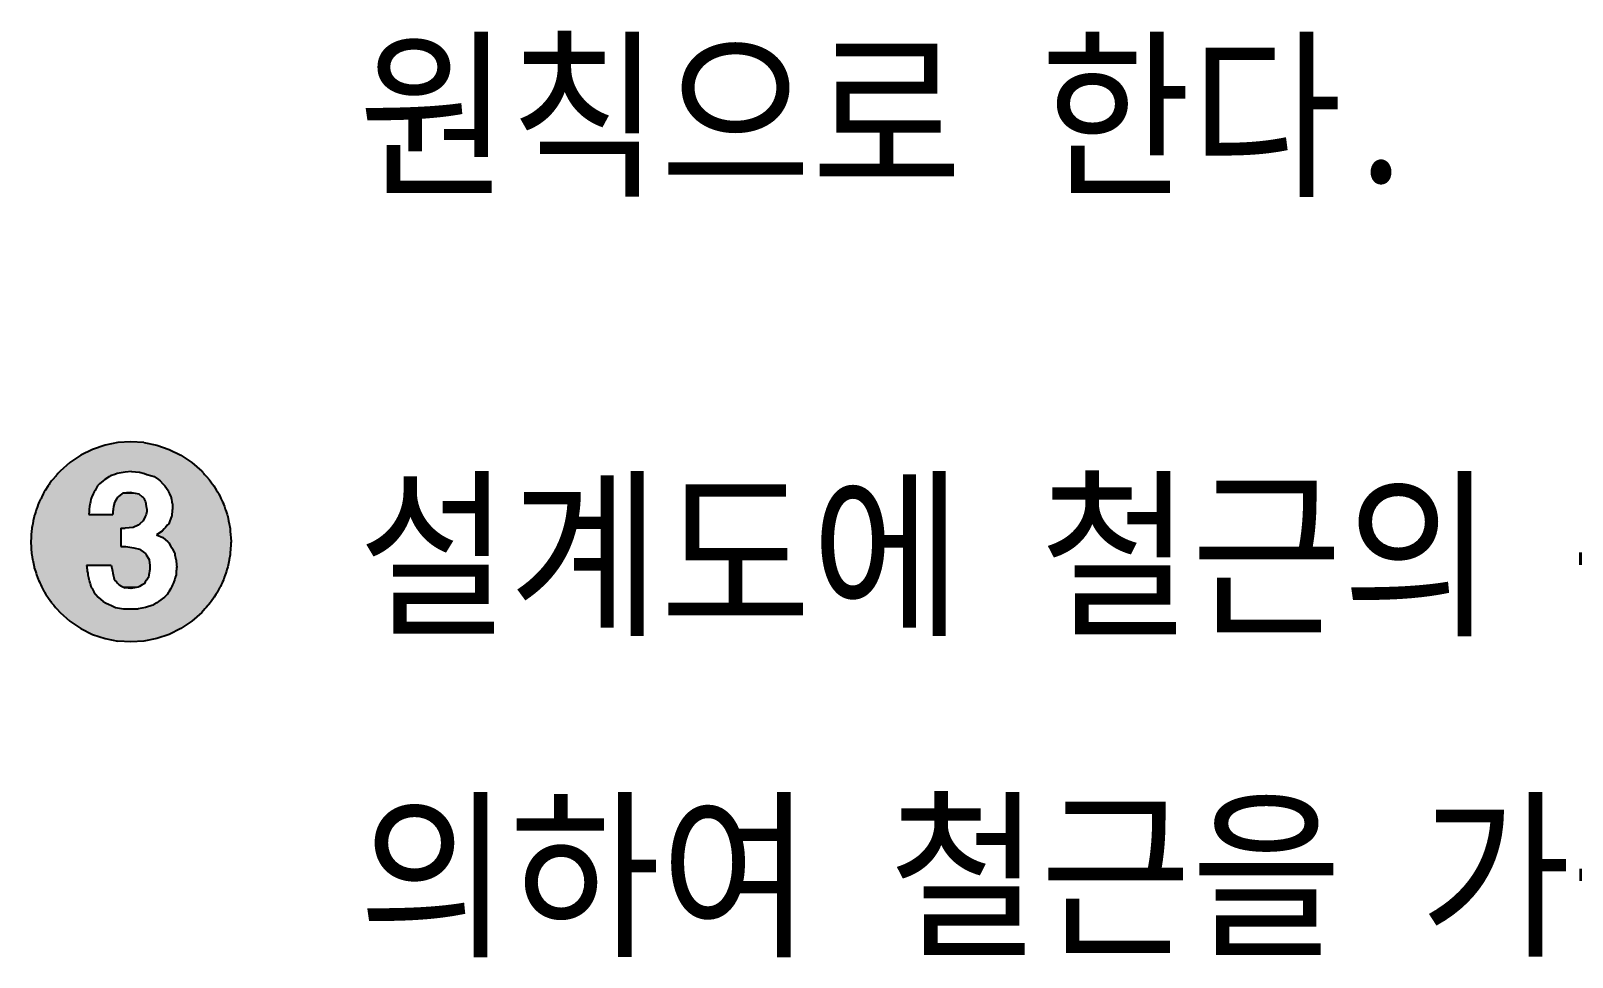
# Model space of a CAD drawing. Extents: x 2558 to 85222, y -662 to 28852.
# Drawn here: x 67520 to 70670, y 22872 to 24765 of the extents above; entities that cross this region are included whole.
import ezdxf

# ---------------------------------------------------------------- set-up
doc = ezdxf.new("R2010")
doc.units = 0
doc.header["$MEASUREMENT"] = 0
doc.layers.get('0').update_dxf_attribs({"linetype": 'CONTINUOUS'})
doc.layers.add('DLINE', color=1, linetype='CONTINUOUS')
doc.layers.add('TEXT', color=7, linetype='CONTINUOUS')
doc.styles.add('TEXT', font='DotumChe.ttf')

# ---------------------------------------------------------------- blocks, each defined once
blk = doc.blocks.new('RCSTD3_DESIGN')
at = {"layer": 'DLINE', "linetype": 'CONTINUOUS'}
for p, q in [((515.268877, 19347.281274), (491.276012, 19335.449303)), ((540.600861, 19355.880325), (515.268877, 19347.281274)), ((566.838529, 19361.099321), (540.600861, 19355.880325)), ((593.532945, 19362.848966), (566.838529, 19361.099321)), ((620.227361, 19361.099321), (593.532945, 19362.848966)), ((620.227361, 19361.099321), (646.465028, 19355.880325)), ((646.465028, 19355.880325), (671.797013, 19347.281274)), ((671.797013, 19347.281274), (695.789877, 19335.449303)), ((469.032792, 19320.586858), (448.919804, 19302.948241)), ((491.276012, 19335.449303), (469.032792, 19320.586858)), ((695.789877, 19335.449303), (718.033098, 19320.586858)), ((718.033098, 19320.586858), (738.146086, 19302.948241)), ((426.330822, 19275.426509), (424.34531, 19272.454981)), ((427.323578, 19276.912273), (426.330822, 19275.426509)), ((431.281187, 19282.835253), (427.323578, 19276.912273)), ((433.904754, 19285.826859), (431.281187, 19282.835253)), ((439.116676, 19291.769916), (433.904754, 19285.826859)), ((440.419656, 19293.25568), (439.116676, 19291.769916)), ((443.025617, 19296.227209), (440.419656, 19293.25568)), ((444.328597, 19297.712973), (443.025617, 19296.227209)), ((446.934557, 19300.684502), (444.328597, 19297.712973)), ((448.237538, 19302.170266), (446.934557, 19300.684502)), ((448.919804, 19302.948241), (448.237538, 19302.170266)), ((528.159317, 19275.426509), (525.187788, 19272.454981)), ((529.645081, 19276.912273), (528.159317, 19275.426509)), ((536.555224, 19282.835253), (529.645081, 19276.912273)), ((540.045431, 19285.826859), (536.555224, 19282.835253)), ((549.554322, 19291.769916), (540.045431, 19285.826859)), ((551.931545, 19293.25568), (549.554322, 19291.769916)), ((560.846131, 19296.227209), (551.931545, 19293.25568)), ((565.303423, 19297.712973), (560.846131, 19296.227209)), ((581.64683, 19300.684502), (565.303423, 19297.712973)), ((595.018709, 19302.170266), (581.64683, 19300.684502)), ((595.018709, 19302.170266), (611.362116, 19300.684502)), ((611.362116, 19300.684502), (621.267211, 19297.712973)), ((621.267211, 19297.712973), (626.219759, 19296.227209)), ((626.219759, 19296.227209), (636.124854, 19293.25568)), ((636.124854, 19293.25568), (641.077401, 19291.769916)), ((641.077401, 19291.769916), (649.991987, 19285.826859)), ((649.991987, 19285.826859), (652.983593, 19282.835253)), ((652.983593, 19282.835253), (658.906573, 19276.912273)), ((658.906573, 19276.912273), (660.392337, 19275.426509)), ((660.392337, 19275.426509), (662.620983, 19272.454981)), ((738.146086, 19302.948241), (738.828352, 19302.170266)), ((738.828352, 19302.170266), (740.131332, 19300.684502)), ((740.131332, 19300.684502), (742.737292, 19297.712973)), ((742.737292, 19297.712973), (744.040273, 19296.227209)), ((744.040273, 19296.227209), (746.646233, 19293.25568)), ((746.646233, 19293.25568), (747.949214, 19291.769916)), ((747.949214, 19291.769916), (753.161135, 19285.826859)), ((753.161135, 19285.826859), (755.784703, 19282.835253)), ((755.784703, 19282.835253), (759.742311, 19276.912273)), ((759.742311, 19276.912273), (760.735067, 19275.426509)), ((760.735067, 19275.426509), (762.720579, 19272.454981)), ((409.080339, 19245.711224), (406.149547, 19239.768167)), ((409.813037, 19247.196988), (409.080339, 19245.711224)), ((410.545735, 19248.682752), (409.813037, 19247.196988)), ((411.278432, 19250.168516), (410.545735, 19248.682752)), ((414.209224, 19256.111574), (411.278432, 19250.168516)), ((414.941922, 19257.597338), (414.209224, 19256.111574)), ((415.67462, 19259.083102), (414.941922, 19257.597338)), ((416.418742, 19260.592033), (415.67462, 19259.083102)), ((418.388774, 19263.540395), (416.418742, 19260.592033)), ((424.34531, 19272.454981), (418.388774, 19263.540395)), ((511.81591, 19245.711224), (510.627298, 19239.768167)), ((512.476249, 19247.196988), (511.81591, 19245.711224)), ((513.136589, 19248.682752), (512.476249, 19247.196988)), ((513.796929, 19250.168516), (513.136589, 19248.682752)), ((516.438287, 19256.111574), (513.796929, 19250.168516)), ((517.098627, 19257.597338), (516.438287, 19256.111574)), ((517.758967, 19259.083102), (517.098627, 19257.597338)), ((518.597262, 19260.592033), (517.758967, 19259.083102)), ((520.23524, 19263.540395), (518.597262, 19260.592033)), ((525.187788, 19272.454981), (520.23524, 19263.540395)), ((563.817659, 19245.711224), (560.846131, 19239.768167)), ((564.560541, 19247.196988), (563.817659, 19245.711224)), ((565.303423, 19248.682752), (564.560541, 19247.196988)), ((567.284442, 19250.168516), (565.303423, 19248.682752)), ((575.208519, 19256.111574), (567.284442, 19250.168516)), ((577.189538, 19257.597338), (575.208519, 19256.111574)), ((592.04718, 19259.083102), (577.189538, 19257.597338)), ((592.04718, 19259.083102), (595.018709, 19259.083102)), ((595.018709, 19259.083102), (602.44753, 19257.597338)), ((602.44753, 19257.597338), (609.876352, 19256.111574)), ((609.876352, 19256.111574), (616.809918, 19250.168516)), ((616.809918, 19250.168516), (618.54331, 19248.682752)), ((618.54331, 19248.682752), (620.276702, 19247.196988)), ((620.276702, 19247.196988), (620.871007, 19245.711224)), ((620.871007, 19245.711224), (623.24823, 19239.768167)), ((662.620983, 19272.454981), (669.306923, 19263.540395)), ((669.306923, 19263.540395), (670.617306, 19260.592033)), ((670.617306, 19260.592033), (671.287942, 19259.083102)), ((671.287942, 19259.083102), (671.948281, 19257.597338)), ((671.948281, 19257.597338), (672.608621, 19256.111574)), ((672.608621, 19256.111574), (675.24998, 19250.168516)), ((675.24998, 19250.168516), (675.547133, 19248.682752)), ((675.547133, 19248.682752), (675.844285, 19247.196988)), ((675.844285, 19247.196988), (676.141438, 19245.711224)), ((676.141438, 19245.711224), (677.33005, 19239.768167)), ((762.720579, 19272.454981), (768.677115, 19263.540395)), ((768.677115, 19263.540395), (770.647147, 19260.592033)), ((770.647147, 19260.592033), (771.39127, 19259.083102)), ((771.39127, 19259.083102), (772.123968, 19257.597338)), ((772.123968, 19257.597338), (772.856665, 19256.111574)), ((772.856665, 19256.111574), (775.787457, 19250.168516)), ((775.787457, 19250.168516), (776.520155, 19248.682752)), ((776.520155, 19248.682752), (777.252853, 19247.196988)), ((777.252853, 19247.196988), (777.98555, 19245.711224)), ((777.98555, 19245.711224), (780.916342, 19239.768167)), ((397.088567, 19214.510174), (395.98772, 19211.267184)), ((399.105963, 19220.453231), (397.088567, 19214.510174)), ((400.114661, 19223.42476), (399.105963, 19220.453231)), ((400.61901, 19224.910524), (400.114661, 19223.42476)), ((402.636406, 19230.853581), (400.61901, 19224.910524)), ((404.149453, 19235.310874), (402.636406, 19230.853581)), ((404.58677, 19236.599168), (404.149453, 19235.310874)), ((404.684152, 19236.796638), (404.58677, 19236.599168)), ((406.149547, 19239.768167), (404.684152, 19236.796638)), ((507.898895, 19220.453231), (507.358617, 19214.510174)), ((507.358617, 19214.510174), (556.388838, 19214.510174)), ((508.169034, 19223.42476), (507.898895, 19220.453231)), ((508.304103, 19224.910524), (508.169034, 19223.42476)), ((508.844381, 19230.853581), (508.304103, 19224.910524)), ((509.73584, 19235.310874), (508.844381, 19230.853581)), ((509.993498, 19236.599168), (509.73584, 19235.310874)), ((510.032992, 19236.796638), (509.993498, 19236.599168)), ((510.627298, 19239.768167), (510.032992, 19236.796638)), ((556.929116, 19223.42476), (556.388838, 19220.453231)), ((556.388838, 19220.453231), (556.388838, 19214.510174)), ((557.199255, 19224.910524), (556.929116, 19223.42476)), ((558.27981, 19230.853581), (557.199255, 19224.910524)), ((559.090227, 19235.310874), (558.27981, 19230.853581)), ((559.324463, 19236.599168), (559.090227, 19235.310874)), ((559.360366, 19236.796638), (559.324463, 19236.599168)), ((560.846131, 19239.768167), (559.360366, 19236.796638)), ((623.24823, 19239.768167), (623.788508, 19236.796638)), ((624.733994, 19214.510174), (623.292665, 19211.267184)), ((623.788508, 19236.796638), (623.824412, 19236.599168)), ((623.824412, 19236.599168), (624.058647, 19235.310874)), ((624.058647, 19235.310874), (624.869064, 19230.853581)), ((625.724504, 19220.453231), (624.733994, 19214.510174)), ((624.869064, 19230.853581), (625.94962, 19224.910524)), ((626.219759, 19223.42476), (625.724504, 19220.453231)), ((625.94962, 19224.910524), (626.219759, 19223.42476)), ((677.181473, 19214.510174), (676.857174, 19211.267184)), ((677.775779, 19220.453231), (677.181473, 19214.510174)), ((677.33005, 19239.768167), (677.924355, 19236.796638)), ((678.072932, 19223.42476), (677.775779, 19220.453231)), ((677.924355, 19236.796638), (677.963849, 19236.599168)), ((677.963849, 19236.599168), (678.221508, 19235.310874)), ((678.221508, 19224.910524), (678.072932, 19223.42476)), ((678.221508, 19235.310874), (678.221508, 19230.853581)), ((678.221508, 19230.853581), (678.221508, 19224.910524)), ((780.916342, 19239.768167), (782.381738, 19236.796638)), ((782.381738, 19236.796638), (782.479119, 19236.599168)), ((782.479119, 19236.599168), (782.916436, 19235.310874)), ((782.916436, 19235.310874), (784.429483, 19230.853581)), ((784.429483, 19230.853581), (786.446879, 19224.910524)), ((786.446879, 19224.910524), (786.951228, 19223.42476)), ((786.951228, 19223.42476), (787.959926, 19220.453231)), ((787.959926, 19220.453231), (789.977322, 19214.510174)), ((789.977322, 19214.510174), (791.078169, 19211.267184)), ((390.461199, 19180.337596), (389.974288, 19172.908774)), ((390.768724, 19185.029516), (390.461199, 19180.337596)), ((391.01759, 19186.280653), (390.768724, 19185.029516)), ((391.313127, 19187.766417), (391.01759, 19186.280653)), ((392.199738, 19192.22371), (391.313127, 19187.766417)), ((392.790812, 19195.195238), (392.199738, 19192.22371)), ((393.972959, 19201.138295), (392.790812, 19195.195238)), ((395.746181, 19210.052881), (393.972959, 19201.138295)), ((395.98772, 19211.267184), (395.746181, 19210.052881)), ((572.732245, 19186.280653), (572.732245, 19185.029516)), ((572.732245, 19186.280653), (581.64683, 19186.280653)), ((572.732245, 19185.029516), (572.732245, 19180.337596)), ((572.732245, 19180.337596), (572.732245, 19172.908774)), ((597.990237, 19187.766417), (581.64683, 19186.280653)), ((608.390587, 19192.22371), (597.990237, 19187.766417)), ((611.857371, 19195.195238), (608.390587, 19192.22371)), ((618.790937, 19201.138295), (611.857371, 19195.195238)), ((622.752975, 19210.052881), (618.790937, 19201.138295)), ((623.292665, 19211.267184), (622.752975, 19210.052881)), ((657.420808, 19180.337596), (645.534694, 19172.908774)), ((661.526239, 19185.029516), (657.420808, 19180.337596)), ((662.620983, 19186.280653), (661.526239, 19185.029516)), ((663.921027, 19187.766417), (662.620983, 19186.280653)), ((667.821158, 19192.22371), (663.921027, 19187.766417)), ((670.792687, 19195.195238), (667.821158, 19192.22371)), ((673.16991, 19201.138295), (670.792687, 19195.195238)), ((676.735744, 19210.052881), (673.16991, 19201.138295)), ((676.857174, 19211.267184), (676.735744, 19210.052881)), ((791.078169, 19211.267184), (791.319709, 19210.052881)), ((791.319709, 19210.052881), (793.09293, 19201.138295)), ((793.09293, 19201.138295), (794.275078, 19195.195238)), ((794.275078, 19195.195238), (794.866151, 19192.22371)), ((794.866151, 19192.22371), (795.752762, 19187.766417)), ((795.752762, 19187.766417), (796.048299, 19186.280653)), ((796.048299, 19186.280653), (796.297165, 19185.029516)), ((796.297165, 19185.029516), (796.60469, 19180.337596)), ((796.60469, 19180.337596), (797.091601, 19172.908774)), ((389.58476, 19166.965717), (389.019079, 19158.3351)), ((389.019079, 19158.3351), (389.135074, 19156.565367)), ((389.135074, 19156.565367), (389.621984, 19149.136546)), ((389.974288, 19172.908774), (389.58476, 19166.965717)), ((389.621984, 19149.136546), (389.816749, 19146.165017)), ((572.732245, 19172.908774), (572.732245, 19166.965717)), ((572.732245, 19166.965717), (572.732245, 19158.3351)), ((572.732245, 19158.3351), (572.732245, 19156.565367)), ((572.732245, 19156.565367), (572.732245, 19149.136546)), ((572.732245, 19149.136546), (583.132595, 19149.136546)), ((583.132595, 19149.136546), (599.476002, 19146.165017)), ((645.534694, 19172.908774), (658.906573, 19166.965717)), ((658.906573, 19166.965717), (668.770135, 19158.3351)), ((668.770135, 19158.3351), (670.792687, 19156.565367)), ((670.792687, 19156.565367), (675.24998, 19149.136546)), ((675.24998, 19149.136546), (676.900829, 19146.165017)), ((797.091601, 19172.908774), (797.481129, 19166.965717)), ((797.443905, 19149.136546), (797.249141, 19146.165017)), ((797.930815, 19156.565367), (797.443905, 19149.136546)), ((797.481129, 19166.965717), (798.04681, 19158.3351)), ((798.04681, 19158.3351), (797.930815, 19156.565367)), ((389.816749, 19146.165017), (390.011513, 19143.193489)), ((390.011513, 19143.193489), (390.498424, 19135.764667)), ((390.498424, 19135.764667), (390.595806, 19134.278903)), ((390.595806, 19134.278903), (390.768724, 19131.640684)), ((390.768724, 19131.640684), (392.608245, 19122.392789)), ((392.608245, 19122.392789), (392.903781, 19120.907025)), ((392.903781, 19120.907025), (394.97254, 19110.506675)), ((599.476002, 19146.165017), (611.362116, 19143.193489)), ((611.362116, 19143.193489), (621.267211, 19135.764667)), ((621.267211, 19135.764667), (623.24823, 19134.278903)), ((623.24823, 19134.278903), (624.897117, 19131.640684)), ((624.897117, 19131.640684), (630.677052, 19122.392789)), ((630.677052, 19122.392789), (630.825628, 19120.907025)), ((630.825628, 19120.907025), (631.865663, 19110.506675)), ((676.900829, 19146.165017), (678.551678, 19143.193489)), ((678.551678, 19143.193489), (682.678801, 19135.764667)), ((682.678801, 19135.764667), (682.975954, 19134.278903)), ((682.975954, 19134.278903), (683.503598, 19131.640684)), ((683.503598, 19131.640684), (685.353177, 19122.392789)), ((685.353177, 19122.392789), (685.65033, 19120.907025)), ((685.65033, 19120.907025), (686.805924, 19110.506675)), ((794.162108, 19120.907025), (792.09335, 19110.506675)), ((794.457645, 19122.392789), (794.162108, 19120.907025)), ((796.297165, 19131.640684), (794.457645, 19122.392789)), ((796.470083, 19134.278903), (796.297165, 19131.640684)), ((796.567466, 19135.764667), (796.470083, 19134.278903)), ((797.054376, 19143.193489), (796.567466, 19135.764667)), ((797.249141, 19146.165017), (797.054376, 19143.193489)), ((394.97254, 19110.506675), (395.563613, 19107.535146)), ((395.563613, 19107.535146), (395.98772, 19105.403017)), ((395.98772, 19105.403017), (397.281356, 19101.592089)), ((397.281356, 19101.592089), (398.290054, 19098.62056)), ((398.290054, 19098.62056), (399.803101, 19094.163268)), ((399.803101, 19094.163268), (400.811799, 19091.191739)), ((400.811799, 19091.191739), (402.829195, 19085.248682)), ((502.901324, 19110.506675), (553.417309, 19110.506675)), ((502.901324, 19110.506675), (503.272765, 19107.535146)), ((503.272765, 19107.535146), (503.539281, 19105.403017)), ((503.539281, 19105.403017), (504.015647, 19101.592089)), ((504.015647, 19101.592089), (504.387088, 19098.62056)), ((504.387088, 19098.62056), (505.197505, 19094.163268)), ((505.197505, 19094.163268), (505.737783, 19091.191739)), ((505.737783, 19091.191739), (506.818339, 19085.248682)), ((553.417309, 19110.506675), (553.957587, 19107.535146)), ((553.957587, 19107.535146), (554.345247, 19105.403017)), ((554.345247, 19105.403017), (555.038143, 19101.592089)), ((555.038143, 19101.592089), (555.578421, 19098.62056)), ((555.578421, 19098.62056), (556.388838, 19094.163268)), ((556.388838, 19094.163268), (557.049177, 19091.191739)), ((557.049177, 19091.191739), (558.369857, 19085.248682)), ((630.271843, 19091.191739), (629.191287, 19085.248682)), ((630.812121, 19094.163268), (630.271843, 19091.191739)), ((631.622538, 19098.62056), (630.812121, 19094.163268)), ((632.162816, 19101.592089), (631.622538, 19098.62056)), ((631.865663, 19110.506675), (632.162816, 19107.535146)), ((632.162816, 19107.535146), (632.162816, 19105.403017)), ((632.162816, 19105.403017), (632.162816, 19101.592089)), ((685.65033, 19091.191739), (683.867413, 19085.248682)), ((685.920469, 19094.163268), (685.65033, 19091.191739)), ((686.325677, 19098.62056), (685.920469, 19094.163268)), ((686.595816, 19101.592089), (686.325677, 19098.62056)), ((686.942264, 19105.403017), (686.595816, 19101.592089)), ((686.805924, 19110.506675), (687.136094, 19107.535146)), ((687.136094, 19107.535146), (686.942264, 19105.403017)), ((786.25409, 19091.191739), (784.236694, 19085.248682)), ((787.262788, 19094.163268), (786.25409, 19091.191739)), ((788.775835, 19098.62056), (787.262788, 19094.163268)), ((789.784533, 19101.592089), (788.775835, 19098.62056)), ((791.078169, 19105.403017), (789.784533, 19101.592089)), ((791.502276, 19107.535146), (791.078169, 19105.403017)), ((792.09335, 19110.506675), (791.502276, 19107.535146)), ((402.829195, 19085.248682), (403.837893, 19082.277153)), ((403.837893, 19082.277153), (404.342242, 19080.791389)), ((404.342242, 19080.791389), (404.58677, 19080.071032)), ((404.58677, 19080.071032), (406.429623, 19076.334096)), ((406.429623, 19076.334096), (407.162321, 19074.848332)), ((407.162321, 19074.848332), (407.895019, 19073.362568)), ((407.895019, 19073.362568), (409.360415, 19070.391039)), ((409.360415, 19070.391039), (410.82581, 19067.419511)), ((410.82581, 19067.419511), (411.558508, 19065.933746)), ((411.558508, 19065.933746), (412.291206, 19064.447982)), ((412.291206, 19064.447982), (413.023904, 19062.962218)), ((413.023904, 19062.962218), (416.418742, 19056.078168)), ((416.418742, 19056.078168), (416.782746, 19055.533396)), ((416.782746, 19055.533396), (419.761014, 19051.076104)), ((506.818339, 19085.248682), (507.358617, 19082.277153)), ((507.358617, 19082.277153), (507.804346, 19080.791389)), ((507.804346, 19080.791389), (508.020453, 19080.071032)), ((508.020453, 19080.071032), (509.141534, 19076.334096)), ((509.141534, 19076.334096), (509.587263, 19074.848332)), ((509.587263, 19074.848332), (510.032992, 19073.362568)), ((510.032992, 19073.362568), (510.924451, 19070.391039)), ((510.924451, 19070.391039), (511.81591, 19067.419511)), ((511.81591, 19067.419511), (512.558792, 19065.933746)), ((512.558792, 19065.933746), (513.301674, 19064.447982)), ((513.301674, 19064.447982), (514.044556, 19062.962218)), ((514.044556, 19062.962218), (517.486581, 19056.078168)), ((517.486581, 19056.078168), (517.758967, 19055.533396)), ((517.758967, 19055.533396), (521.579503, 19051.076104)), ((558.369857, 19085.248682), (559.030196, 19082.277153)), ((559.030196, 19082.277153), (559.360366, 19080.791389)), ((559.360366, 19080.791389), (560.080723, 19080.071032)), ((560.080723, 19080.071032), (563.817659, 19076.334096)), ((563.817659, 19076.334096), (565.303423, 19074.848332)), ((565.303423, 19074.848332), (566.789188, 19073.362568)), ((566.789188, 19073.362568), (569.760716, 19070.391039)), ((569.760716, 19070.391039), (575.703773, 19067.419511)), ((575.703773, 19067.419511), (578.675302, 19065.933746)), ((578.675302, 19065.933746), (581.64683, 19064.447982)), ((593.532945, 19062.962218), (581.64683, 19064.447982)), ((600.961766, 19064.447982), (593.532945, 19062.962218)), ((608.390587, 19065.933746), (600.961766, 19064.447982)), ((611.064963, 19067.419511), (608.390587, 19065.933746)), ((616.413714, 19070.391039), (611.064963, 19067.419511)), ((621.762466, 19073.362568), (616.413714, 19070.391039)), ((622.823726, 19076.334096), (621.762466, 19074.848332)), ((621.762466, 19074.848332), (621.762466, 19073.362568)), ((625.492966, 19080.071032), (622.823726, 19076.334096)), ((626.007507, 19080.791389), (625.492966, 19080.071032)), ((627.068767, 19082.277153), (626.007507, 19080.791389)), ((629.191287, 19085.248682), (627.068767, 19082.277153)), ((670.606966, 19055.533396), (667.821158, 19051.076104)), ((670.947448, 19056.078168), (670.606966, 19055.533396)), ((675.24998, 19062.962218), (670.947448, 19056.078168)), ((675.910319, 19064.447982), (675.24998, 19062.962218)), ((676.570659, 19065.933746), (675.910319, 19064.447982)), ((677.230999, 19067.419511), (676.570659, 19065.933746)), ((678.551678, 19070.391039), (677.230999, 19067.419511)), ((679.872357, 19073.362568), (678.551678, 19070.391039)), ((680.532697, 19074.848332), (679.872357, 19073.362568)), ((681.193037, 19076.334096), (680.532697, 19074.848332)), ((682.314118, 19080.071032), (681.193037, 19076.334096)), ((682.530225, 19080.791389), (682.314118, 19080.071032)), ((682.975954, 19082.277153), (682.530225, 19080.791389)), ((683.867413, 19085.248682), (682.975954, 19082.277153)), ((770.283143, 19055.533396), (767.304875, 19051.076104)), ((770.647147, 19056.078168), (770.283143, 19055.533396)), ((774.041985, 19062.962218), (770.647147, 19056.078168)), ((774.774683, 19064.447982), (774.041985, 19062.962218)), ((775.507381, 19065.933746), (774.774683, 19064.447982)), ((776.240079, 19067.419511), (775.507381, 19065.933746)), ((777.705475, 19070.391039), (776.240079, 19067.419511)), ((779.17087, 19073.362568), (777.705475, 19070.391039)), ((779.903568, 19074.848332), (779.17087, 19073.362568)), ((780.636266, 19076.334096), (779.903568, 19074.848332)), ((782.479119, 19080.071032), (780.636266, 19076.334096)), ((782.723647, 19080.791389), (782.479119, 19080.071032)), ((783.227996, 19082.277153), (782.723647, 19080.791389)), ((784.236694, 19085.248682), (783.227996, 19082.277153)), ((419.761014, 19051.076104), (423.732038, 19045.133047)), ((423.732038, 19045.133047), (429.688574, 19036.218461)), ((423.732038, 19045.133047), (423.732038, 19045.133047)), ((429.688574, 19036.218461), (431.281187, 19033.834947)), ((431.281187, 19033.834947), (434.402822, 19030.275404)), ((434.402822, 19030.275404), (435.705803, 19028.78964)), ((435.705803, 19028.78964), (439.614744, 19024.332347)), ((439.614744, 19024.332347), (442.220704, 19021.360818)), ((521.579503, 19051.076104), (526.673552, 19045.133047)), ((526.673552, 19045.133047), (537.073902, 19036.218461)), ((526.673552, 19045.133047), (526.673552, 19045.133047)), ((537.073902, 19036.218461), (541.840929, 19033.834947)), ((541.840929, 19033.834947), (548.960016, 19030.275404)), ((548.960016, 19030.275404), (552.302986, 19028.78964)), ((552.302986, 19028.78964), (562.331895, 19024.332347)), ((562.331895, 19024.332347), (578.675302, 19021.360818)), ((623.24823, 19024.332347), (608.390587, 19021.360818)), ((638.105873, 19028.78964), (623.24823, 19024.332347)), ((640.483096, 19030.275404), (638.105873, 19028.78964)), ((646.178365, 19033.834947), (640.483096, 19030.275404)), ((649.991987, 19036.218461), (646.178365, 19033.834947)), ((661.878101, 19045.133047), (649.991987, 19036.218461)), ((667.821158, 19051.076104), (661.878101, 19045.133047)), ((661.878101, 19045.133047), (661.878101, 19045.133047)), ((747.451146, 19024.332347), (744.845185, 19021.360818)), ((751.360087, 19028.78964), (747.451146, 19024.332347)), ((752.663067, 19030.275404), (751.360087, 19028.78964)), ((755.784703, 19033.834947), (752.663067, 19030.275404)), ((757.377316, 19036.218461), (755.784703, 19033.834947)), ((763.333851, 19045.133047), (757.377316, 19036.218461)), ((767.304875, 19051.076104), (763.333851, 19045.133047)), ((763.333851, 19045.133047), (763.333851, 19045.133047)), ((442.220704, 19021.360818), (448.919804, 19013.721959)), ((448.919804, 19013.721959), (469.032792, 18996.083342)), ((469.032792, 18996.083342), (491.276012, 18981.220898)), ((578.675302, 19021.360818), (608.390587, 19021.360818)), ((718.033098, 18996.083342), (695.789877, 18981.220898)), ((738.146086, 19013.721959), (718.033098, 18996.083342)), ((744.845185, 19021.360818), (738.146086, 19013.721959)), ((491.276012, 18981.220898), (515.268877, 18969.388926)), ((515.268877, 18969.388926), (540.600861, 18960.789876)), ((540.600861, 18960.789876), (566.838529, 18955.570879)), ((646.465028, 18960.789876), (620.227361, 18955.570879)), ((671.797013, 18969.388926), (646.465028, 18960.789876)), ((695.789877, 18981.220898), (671.797013, 18969.388926)), ((593.532945, 18953.821235), (566.838529, 18955.570879)), ((620.227361, 18955.570879), (593.532945, 18953.821235))]:
    blk.add_line(p, q, dxfattribs=at)
for points in [[(515.268877, 19347.281274), (491.276012, 19335.449303), (695.789877, 19335.449303)], [(540.600861, 19355.880325), (515.268877, 19347.281274), (671.797013, 19347.281274)], [(566.838529, 19361.099321), (540.600861, 19355.880325), (646.465028, 19355.880325)], [(593.532945, 19362.848966), (566.838529, 19361.099321), (620.227361, 19361.099321)], [(469.032792, 19320.586858), (448.919804, 19302.948241), (738.146086, 19302.948241)], [(491.276012, 19335.449303), (469.032792, 19320.586858), (718.033098, 19320.586858)], [(426.330822, 19275.426509), (424.34531, 19272.454981), (525.187788, 19272.454981)], [(427.323578, 19276.912273), (426.330822, 19275.426509), (528.159317, 19275.426509)], [(431.281187, 19282.835253), (427.323578, 19276.912273), (529.645081, 19276.912273)], [(433.904754, 19285.826859), (431.281187, 19282.835253), (536.555224, 19282.835253)], [(439.116676, 19291.769916), (433.904754, 19285.826859), (540.045431, 19285.826859)], [(440.419656, 19293.25568), (439.116676, 19291.769916), (549.554322, 19291.769916)], [(443.025617, 19296.227209), (440.419656, 19293.25568), (551.931545, 19293.25568)], [(444.328597, 19297.712973), (443.025617, 19296.227209), (560.846131, 19296.227209)], [(446.934557, 19300.684502), (444.328597, 19297.712973), (565.303423, 19297.712973)], [(448.237538, 19302.170266), (446.934557, 19300.684502), (581.64683, 19300.684502)], [(448.919804, 19302.948241), (448.237538, 19302.170266), (738.828352, 19302.170266)], [(595.018709, 19302.170266), (611.362116, 19300.684502), (740.131332, 19300.684502)], [(611.362116, 19300.684502), (621.267211, 19297.712973), (742.737292, 19297.712973)], [(621.267211, 19297.712973), (626.219759, 19296.227209), (744.040273, 19296.227209)], [(626.219759, 19296.227209), (636.124854, 19293.25568), (746.646233, 19293.25568)], [(636.124854, 19293.25568), (641.077401, 19291.769916), (747.949214, 19291.769916)], [(641.077401, 19291.769916), (649.991987, 19285.826859), (753.161135, 19285.826859)], [(649.991987, 19285.826859), (652.983593, 19282.835253), (755.784703, 19282.835253)], [(652.983593, 19282.835253), (658.906573, 19276.912273), (759.742311, 19276.912273)], [(658.906573, 19276.912273), (660.392337, 19275.426509), (760.735067, 19275.426509)], [(660.392337, 19275.426509), (662.620983, 19272.454981), (762.720579, 19272.454981)], [(409.080339, 19245.711224), (406.149547, 19239.768167), (510.627298, 19239.768167)], [(409.813037, 19247.196988), (409.080339, 19245.711224), (511.81591, 19245.711224)], [(410.545735, 19248.682752), (409.813037, 19247.196988), (512.476249, 19247.196988)], [(411.278432, 19250.168516), (410.545735, 19248.682752), (513.136589, 19248.682752)], [(414.209224, 19256.111574), (411.278432, 19250.168516), (513.796929, 19250.168516)], [(414.941922, 19257.597338), (414.209224, 19256.111574), (516.438287, 19256.111574)], [(415.67462, 19259.083102), (414.941922, 19257.597338), (517.098627, 19257.597338)], [(416.418742, 19260.592033), (415.67462, 19259.083102), (517.758967, 19259.083102)], [(418.388774, 19263.540395), (416.418742, 19260.592033), (518.597262, 19260.592033)], [(424.34531, 19272.454981), (418.388774, 19263.540395), (520.23524, 19263.540395)], [(563.817659, 19245.711224), (560.846131, 19239.768167), (623.24823, 19239.768167)], [(564.560541, 19247.196988), (563.817659, 19245.711224), (620.871007, 19245.711224)], [(565.303423, 19248.682752), (564.560541, 19247.196988), (620.276702, 19247.196988)], [(567.284442, 19250.168516), (565.303423, 19248.682752), (618.54331, 19248.682752)], [(575.208519, 19256.111574), (567.284442, 19250.168516), (616.809918, 19250.168516)], [(577.189538, 19257.597338), (575.208519, 19256.111574), (609.876352, 19256.111574)], [(592.04718, 19259.083102), (577.189538, 19257.597338), (602.44753, 19257.597338)], [(592.04718, 19259.083102), (592.04718, 19259.083102), (595.018709, 19259.083102)], [(662.620983, 19272.454981), (669.306923, 19263.540395), (768.677115, 19263.540395)], [(669.306923, 19263.540395), (670.617306, 19260.592033), (770.647147, 19260.592033)], [(670.617306, 19260.592033), (671.287942, 19259.083102), (771.39127, 19259.083102)], [(671.287942, 19259.083102), (671.948281, 19257.597338), (772.123968, 19257.597338)], [(671.948281, 19257.597338), (672.608621, 19256.111574), (772.856665, 19256.111574)], [(672.608621, 19256.111574), (675.24998, 19250.168516), (775.787457, 19250.168516)], [(675.24998, 19250.168516), (675.547133, 19248.682752), (776.520155, 19248.682752)], [(675.547133, 19248.682752), (675.844285, 19247.196988), (777.252853, 19247.196988)], [(675.844285, 19247.196988), (676.141438, 19245.711224), (777.98555, 19245.711224)], [(676.141438, 19245.711224), (677.33005, 19239.768167), (780.916342, 19239.768167)], [(397.088567, 19214.510174), (395.98772, 19211.267184), (623.292665, 19211.267184)], [(399.105963, 19220.453231), (397.088567, 19214.510174), (507.358617, 19214.510174)], [(400.114661, 19223.42476), (399.105963, 19220.453231), (507.898895, 19220.453231)], [(400.61901, 19224.910524), (400.114661, 19223.42476), (508.169034, 19223.42476)], [(402.636406, 19230.853581), (400.61901, 19224.910524), (508.304103, 19224.910524)], [(404.149453, 19235.310874), (402.636406, 19230.853581), (508.844381, 19230.853581)], [(404.58677, 19236.599168), (404.149453, 19235.310874), (509.73584, 19235.310874)], [(404.684152, 19236.796638), (404.58677, 19236.599168), (509.993498, 19236.599168)], [(406.149547, 19239.768167), (404.684152, 19236.796638), (510.032992, 19236.796638)], [(507.358617, 19214.510174), (507.358617, 19214.510174), (556.388838, 19214.510174)], [(556.929116, 19223.42476), (556.388838, 19220.453231), (625.724504, 19220.453231)], [(556.388838, 19220.453231), (556.388838, 19214.510174), (624.733994, 19214.510174)], [(557.199255, 19224.910524), (556.929116, 19223.42476), (626.219759, 19223.42476)], [(558.27981, 19230.853581), (557.199255, 19224.910524), (625.94962, 19224.910524)], [(559.090227, 19235.310874), (558.27981, 19230.853581), (624.869064, 19230.853581)], [(559.324463, 19236.599168), (559.090227, 19235.310874), (624.058647, 19235.310874)], [(559.360366, 19236.796638), (559.324463, 19236.599168), (623.824412, 19236.599168)], [(560.846131, 19239.768167), (559.360366, 19236.796638), (623.788508, 19236.796638)], [(677.181473, 19214.510174), (676.857174, 19211.267184), (791.078169, 19211.267184)], [(677.775779, 19220.453231), (677.181473, 19214.510174), (789.977322, 19214.510174)], [(677.33005, 19239.768167), (677.924355, 19236.796638), (782.381738, 19236.796638)], [(678.072932, 19223.42476), (677.775779, 19220.453231), (787.959926, 19220.453231)], [(677.924355, 19236.796638), (677.963849, 19236.599168), (782.479119, 19236.599168)], [(677.963849, 19236.599168), (678.221508, 19235.310874), (782.916436, 19235.310874)], [(678.221508, 19224.910524), (678.072932, 19223.42476), (786.951228, 19223.42476)], [(678.221508, 19235.310874), (678.221508, 19230.853581), (784.429483, 19230.853581)], [(678.221508, 19230.853581), (678.221508, 19224.910524), (786.446879, 19224.910524)], [(390.461199, 19180.337596), (389.974288, 19172.908774), (572.732245, 19172.908774)], [(390.768724, 19185.029516), (390.461199, 19180.337596), (572.732245, 19180.337596)], [(391.01759, 19186.280653), (390.768724, 19185.029516), (572.732245, 19185.029516)], [(391.313127, 19187.766417), (391.01759, 19186.280653), (581.64683, 19186.280653)], [(392.199738, 19192.22371), (391.313127, 19187.766417), (597.990237, 19187.766417)], [(392.790812, 19195.195238), (392.199738, 19192.22371), (608.390587, 19192.22371)], [(393.972959, 19201.138295), (392.790812, 19195.195238), (611.857371, 19195.195238)], [(395.746181, 19210.052881), (393.972959, 19201.138295), (618.790937, 19201.138295)], [(395.98772, 19211.267184), (395.746181, 19210.052881), (622.752975, 19210.052881)], [(572.732245, 19186.280653), (572.732245, 19186.280653), (581.64683, 19186.280653)], [(657.420808, 19180.337596), (645.534694, 19172.908774), (797.091601, 19172.908774)], [(661.526239, 19185.029516), (657.420808, 19180.337596), (796.60469, 19180.337596)], [(662.620983, 19186.280653), (661.526239, 19185.029516), (796.297165, 19185.029516)], [(663.921027, 19187.766417), (662.620983, 19186.280653), (796.048299, 19186.280653)], [(667.821158, 19192.22371), (663.921027, 19187.766417), (795.752762, 19187.766417)], [(670.792687, 19195.195238), (667.821158, 19192.22371), (794.866151, 19192.22371)], [(673.16991, 19201.138295), (670.792687, 19195.195238), (794.275078, 19195.195238)], [(676.735744, 19210.052881), (673.16991, 19201.138295), (793.09293, 19201.138295)], [(676.857174, 19211.267184), (676.735744, 19210.052881), (791.319709, 19210.052881)], [(389.58476, 19166.965717), (389.019079, 19158.3351), (572.732245, 19158.3351)], [(389.019079, 19158.3351), (389.135074, 19156.565367), (572.732245, 19156.565367)], [(389.135074, 19156.565367), (389.621984, 19149.136546), (572.732245, 19149.136546)], [(389.974288, 19172.908774), (389.58476, 19166.965717), (572.732245, 19166.965717)], [(389.621984, 19149.136546), (389.816749, 19146.165017), (599.476002, 19146.165017)], [(572.732245, 19149.136546), (572.732245, 19149.136546), (583.132595, 19149.136546)], [(645.534694, 19172.908774), (658.906573, 19166.965717), (797.481129, 19166.965717)], [(658.906573, 19166.965717), (668.770135, 19158.3351), (798.04681, 19158.3351)], [(668.770135, 19158.3351), (670.792687, 19156.565367), (797.930815, 19156.565367)], [(670.792687, 19156.565367), (675.24998, 19149.136546), (797.443905, 19149.136546)], [(675.24998, 19149.136546), (676.900829, 19146.165017), (797.249141, 19146.165017)], [(389.816749, 19146.165017), (390.011513, 19143.193489), (611.362116, 19143.193489)], [(390.011513, 19143.193489), (390.498424, 19135.764667), (621.267211, 19135.764667)], [(390.498424, 19135.764667), (390.595806, 19134.278903), (623.24823, 19134.278903)], [(390.595806, 19134.278903), (390.768724, 19131.640684), (624.897117, 19131.640684)], [(390.768724, 19131.640684), (392.608245, 19122.392789), (630.677052, 19122.392789)], [(392.608245, 19122.392789), (392.903781, 19120.907025), (630.825628, 19120.907025)], [(392.903781, 19120.907025), (394.97254, 19110.506675), (631.865663, 19110.506675)], [(676.900829, 19146.165017), (678.551678, 19143.193489), (797.054376, 19143.193489)], [(678.551678, 19143.193489), (682.678801, 19135.764667), (796.567466, 19135.764667)], [(682.678801, 19135.764667), (682.975954, 19134.278903), (796.470083, 19134.278903)], [(682.975954, 19134.278903), (683.503598, 19131.640684), (796.297165, 19131.640684)], [(683.503598, 19131.640684), (685.353177, 19122.392789), (794.457645, 19122.392789)], [(685.353177, 19122.392789), (685.65033, 19120.907025), (794.162108, 19120.907025)], [(685.65033, 19120.907025), (686.805924, 19110.506675), (792.09335, 19110.506675)], [(394.97254, 19110.506675), (395.563613, 19107.535146), (503.272765, 19107.535146)], [(395.563613, 19107.535146), (395.98772, 19105.403017), (503.539281, 19105.403017)], [(395.98772, 19105.403017), (397.281356, 19101.592089), (504.015647, 19101.592089)], [(397.281356, 19101.592089), (398.290054, 19098.62056), (504.387088, 19098.62056)], [(398.290054, 19098.62056), (399.803101, 19094.163268), (505.197505, 19094.163268)], [(399.803101, 19094.163268), (400.811799, 19091.191739), (505.737783, 19091.191739)], [(400.811799, 19091.191739), (402.829195, 19085.248682), (506.818339, 19085.248682)], [(502.901324, 19110.506675), (502.901324, 19110.506675), (553.417309, 19110.506675)], [(553.417309, 19110.506675), (553.957587, 19107.535146), (632.162816, 19107.535146)], [(553.957587, 19107.535146), (554.345247, 19105.403017), (632.162816, 19105.403017)], [(554.345247, 19105.403017), (555.038143, 19101.592089), (632.162816, 19101.592089)], [(555.038143, 19101.592089), (555.578421, 19098.62056), (631.622538, 19098.62056)], [(555.578421, 19098.62056), (556.388838, 19094.163268), (630.812121, 19094.163268)], [(556.388838, 19094.163268), (557.049177, 19091.191739), (630.271843, 19091.191739)], [(557.049177, 19091.191739), (558.369857, 19085.248682), (629.191287, 19085.248682)], [(685.65033, 19091.191739), (683.867413, 19085.248682), (784.236694, 19085.248682)], [(685.920469, 19094.163268), (685.65033, 19091.191739), (786.25409, 19091.191739)], [(686.325677, 19098.62056), (685.920469, 19094.163268), (787.262788, 19094.163268)], [(686.595816, 19101.592089), (686.325677, 19098.62056), (788.775835, 19098.62056)], [(686.942264, 19105.403017), (686.595816, 19101.592089), (789.784533, 19101.592089)], [(686.805924, 19110.506675), (687.136094, 19107.535146), (791.502276, 19107.535146)], [(687.136094, 19107.535146), (686.942264, 19105.403017), (791.078169, 19105.403017)], [(402.829195, 19085.248682), (403.837893, 19082.277153), (507.358617, 19082.277153)], [(403.837893, 19082.277153), (404.342242, 19080.791389), (507.804346, 19080.791389)], [(404.342242, 19080.791389), (404.58677, 19080.071032), (508.020453, 19080.071032)], [(404.58677, 19080.071032), (406.429623, 19076.334096), (509.141534, 19076.334096)], [(406.429623, 19076.334096), (407.162321, 19074.848332), (509.587263, 19074.848332)], [(407.162321, 19074.848332), (407.895019, 19073.362568), (510.032992, 19073.362568)], [(407.895019, 19073.362568), (409.360415, 19070.391039), (510.924451, 19070.391039)], [(409.360415, 19070.391039), (410.82581, 19067.419511), (511.81591, 19067.419511)], [(410.82581, 19067.419511), (411.558508, 19065.933746), (512.558792, 19065.933746)], [(411.558508, 19065.933746), (412.291206, 19064.447982), (513.301674, 19064.447982)], [(412.291206, 19064.447982), (413.023904, 19062.962218), (514.044556, 19062.962218)], [(413.023904, 19062.962218), (416.418742, 19056.078168), (517.486581, 19056.078168)], [(416.418742, 19056.078168), (416.782746, 19055.533396), (517.758967, 19055.533396)], [(416.782746, 19055.533396), (419.761014, 19051.076104), (521.579503, 19051.076104)], [(558.369857, 19085.248682), (559.030196, 19082.277153), (627.068767, 19082.277153)], [(559.030196, 19082.277153), (559.360366, 19080.791389), (626.007507, 19080.791389)], [(559.360366, 19080.791389), (560.080723, 19080.071032), (625.492966, 19080.071032)], [(560.080723, 19080.071032), (563.817659, 19076.334096), (622.823726, 19076.334096)], [(563.817659, 19076.334096), (565.303423, 19074.848332), (621.762466, 19074.848332)], [(565.303423, 19074.848332), (566.789188, 19073.362568), (621.762466, 19073.362568)], [(566.789188, 19073.362568), (569.760716, 19070.391039), (616.413714, 19070.391039)], [(569.760716, 19070.391039), (575.703773, 19067.419511), (611.064963, 19067.419511)], [(575.703773, 19067.419511), (578.675302, 19065.933746), (608.390587, 19065.933746)], [(578.675302, 19065.933746), (581.64683, 19064.447982), (600.961766, 19064.447982)], [(670.606966, 19055.533396), (667.821158, 19051.076104), (767.304875, 19051.076104)], [(670.947448, 19056.078168), (670.606966, 19055.533396), (770.283143, 19055.533396)], [(675.24998, 19062.962218), (670.947448, 19056.078168), (770.647147, 19056.078168)], [(675.910319, 19064.447982), (675.24998, 19062.962218), (774.041985, 19062.962218)], [(676.570659, 19065.933746), (675.910319, 19064.447982), (774.774683, 19064.447982)], [(677.230999, 19067.419511), (676.570659, 19065.933746), (775.507381, 19065.933746)], [(678.551678, 19070.391039), (677.230999, 19067.419511), (776.240079, 19067.419511)], [(679.872357, 19073.362568), (678.551678, 19070.391039), (777.705475, 19070.391039)], [(680.532697, 19074.848332), (679.872357, 19073.362568), (779.17087, 19073.362568)], [(681.193037, 19076.334096), (680.532697, 19074.848332), (779.903568, 19074.848332)], [(682.314118, 19080.071032), (681.193037, 19076.334096), (780.636266, 19076.334096)], [(682.530225, 19080.791389), (682.314118, 19080.071032), (782.479119, 19080.071032)], [(682.975954, 19082.277153), (682.530225, 19080.791389), (782.723647, 19080.791389)], [(683.867413, 19085.248682), (682.975954, 19082.277153), (783.227996, 19082.277153)], [(419.761014, 19051.076104), (423.732038, 19045.133047), (526.673552, 19045.133047)], [(423.732038, 19045.133047), (429.688574, 19036.218461), (537.073902, 19036.218461)], [(423.732038, 19045.133047), (526.673552, 19045.133047), (526.673552, 19045.133047)], [(423.732038, 19045.133047), (423.732038, 19045.133047), (526.673552, 19045.133047)], [(429.688574, 19036.218461), (431.281187, 19033.834947), (541.840929, 19033.834947)], [(431.281187, 19033.834947), (434.402822, 19030.275404), (548.960016, 19030.275404)], [(434.402822, 19030.275404), (435.705803, 19028.78964), (552.302986, 19028.78964)], [(435.705803, 19028.78964), (439.614744, 19024.332347), (562.331895, 19024.332347)], [(439.614744, 19024.332347), (442.220704, 19021.360818), (578.675302, 19021.360818)], [(623.24823, 19024.332347), (608.390587, 19021.360818), (744.845185, 19021.360818)], [(638.105873, 19028.78964), (623.24823, 19024.332347), (747.451146, 19024.332347)], [(640.483096, 19030.275404), (638.105873, 19028.78964), (751.360087, 19028.78964)], [(646.178365, 19033.834947), (640.483096, 19030.275404), (752.663067, 19030.275404)], [(649.991987, 19036.218461), (646.178365, 19033.834947), (755.784703, 19033.834947)], [(661.878101, 19045.133047), (649.991987, 19036.218461), (757.377316, 19036.218461)], [(667.821158, 19051.076104), (661.878101, 19045.133047), (763.333851, 19045.133047)], [(661.878101, 19045.133047), (763.333851, 19045.133047), (763.333851, 19045.133047)], [(661.878101, 19045.133047), (661.878101, 19045.133047), (763.333851, 19045.133047)], [(442.220704, 19021.360818), (448.919804, 19013.721959), (738.146086, 19013.721959)], [(448.919804, 19013.721959), (469.032792, 18996.083342), (718.033098, 18996.083342)], [(469.032792, 18996.083342), (491.276012, 18981.220898), (695.789877, 18981.220898)], [(578.675302, 19021.360818), (578.675302, 19021.360818), (608.390587, 19021.360818)], [(491.276012, 18981.220898), (515.268877, 18969.388926), (671.797013, 18969.388926)], [(515.268877, 18969.388926), (540.600861, 18960.789876), (646.465028, 18960.789876)], [(540.600861, 18960.789876), (566.838529, 18955.570879), (620.227361, 18955.570879)]]:
    blk.add_solid(points, dxfattribs=at)
at = {"layer": 'DLINE', "linetype": 'CONTINUOUS', "extrusion": (0, 0, -1)}
for points in [[(-515.268877, 19347.281274), (-671.797013, 19347.281274), (-695.789877, 19335.449303)], [(-540.600861, 19355.880325), (-646.465028, 19355.880325), (-671.797013, 19347.281274)], [(-566.838529, 19361.099321), (-620.227361, 19361.099321), (-646.465028, 19355.880325)], [(-469.032792, 19320.586858), (-718.033098, 19320.586858), (-738.146086, 19302.948241)], [(-491.276012, 19335.449303), (-695.789877, 19335.449303), (-718.033098, 19320.586858)], [(-426.330822, 19275.426509), (-528.159317, 19275.426509), (-525.187788, 19272.454981)], [(-427.323578, 19276.912273), (-529.645081, 19276.912273), (-528.159317, 19275.426509)], [(-431.281187, 19282.835253), (-536.555224, 19282.835253), (-529.645081, 19276.912273)], [(-433.904754, 19285.826859), (-540.045431, 19285.826859), (-536.555224, 19282.835253)], [(-439.116676, 19291.769916), (-549.554322, 19291.769916), (-540.045431, 19285.826859)], [(-440.419656, 19293.25568), (-551.931545, 19293.25568), (-549.554322, 19291.769916)], [(-443.025617, 19296.227209), (-560.846131, 19296.227209), (-551.931545, 19293.25568)], [(-444.328597, 19297.712973), (-565.303423, 19297.712973), (-560.846131, 19296.227209)], [(-446.934557, 19300.684502), (-581.64683, 19300.684502), (-565.303423, 19297.712973)], [(-448.237538, 19302.170266), (-595.018709, 19302.170266), (-581.64683, 19300.684502)], [(-448.919804, 19302.948241), (-738.146086, 19302.948241), (-738.828352, 19302.170266)], [(-595.018709, 19302.170266), (-738.828352, 19302.170266), (-740.131332, 19300.684502)], [(-611.362116, 19300.684502), (-740.131332, 19300.684502), (-742.737292, 19297.712973)], [(-621.267211, 19297.712973), (-742.737292, 19297.712973), (-744.040273, 19296.227209)], [(-626.219759, 19296.227209), (-744.040273, 19296.227209), (-746.646233, 19293.25568)], [(-636.124854, 19293.25568), (-746.646233, 19293.25568), (-747.949214, 19291.769916)], [(-641.077401, 19291.769916), (-747.949214, 19291.769916), (-753.161135, 19285.826859)], [(-649.991987, 19285.826859), (-753.161135, 19285.826859), (-755.784703, 19282.835253)], [(-652.983593, 19282.835253), (-755.784703, 19282.835253), (-759.742311, 19276.912273)], [(-658.906573, 19276.912273), (-759.742311, 19276.912273), (-760.735067, 19275.426509)], [(-660.392337, 19275.426509), (-760.735067, 19275.426509), (-762.720579, 19272.454981)], [(-409.080339, 19245.711224), (-511.81591, 19245.711224), (-510.627298, 19239.768167)], [(-409.813037, 19247.196988), (-512.476249, 19247.196988), (-511.81591, 19245.711224)], [(-410.545735, 19248.682752), (-513.136589, 19248.682752), (-512.476249, 19247.196988)], [(-411.278432, 19250.168516), (-513.796929, 19250.168516), (-513.136589, 19248.682752)], [(-414.209224, 19256.111574), (-516.438287, 19256.111574), (-513.796929, 19250.168516)], [(-414.941922, 19257.597338), (-517.098627, 19257.597338), (-516.438287, 19256.111574)], [(-415.67462, 19259.083102), (-517.758967, 19259.083102), (-517.098627, 19257.597338)], [(-416.418742, 19260.592033), (-518.597262, 19260.592033), (-517.758967, 19259.083102)], [(-418.388774, 19263.540395), (-520.23524, 19263.540395), (-518.597262, 19260.592033)], [(-424.34531, 19272.454981), (-525.187788, 19272.454981), (-520.23524, 19263.540395)], [(-563.817659, 19245.711224), (-620.871007, 19245.711224), (-623.24823, 19239.768167)], [(-564.560541, 19247.196988), (-620.276702, 19247.196988), (-620.871007, 19245.711224)], [(-565.303423, 19248.682752), (-618.54331, 19248.682752), (-620.276702, 19247.196988)], [(-567.284442, 19250.168516), (-616.809918, 19250.168516), (-618.54331, 19248.682752)], [(-575.208519, 19256.111574), (-609.876352, 19256.111574), (-616.809918, 19250.168516)], [(-577.189538, 19257.597338), (-602.44753, 19257.597338), (-609.876352, 19256.111574)], [(-592.04718, 19259.083102), (-595.018709, 19259.083102), (-602.44753, 19257.597338)], [(-662.620983, 19272.454981), (-762.720579, 19272.454981), (-768.677115, 19263.540395)], [(-669.306923, 19263.540395), (-768.677115, 19263.540395), (-770.647147, 19260.592033)], [(-670.617306, 19260.592033), (-770.647147, 19260.592033), (-771.39127, 19259.083102)], [(-671.287942, 19259.083102), (-771.39127, 19259.083102), (-772.123968, 19257.597338)], [(-671.948281, 19257.597338), (-772.123968, 19257.597338), (-772.856665, 19256.111574)], [(-672.608621, 19256.111574), (-772.856665, 19256.111574), (-775.787457, 19250.168516)], [(-675.24998, 19250.168516), (-775.787457, 19250.168516), (-776.520155, 19248.682752)], [(-675.547133, 19248.682752), (-776.520155, 19248.682752), (-777.252853, 19247.196988)], [(-675.844285, 19247.196988), (-777.252853, 19247.196988), (-777.98555, 19245.711224)], [(-676.141438, 19245.711224), (-777.98555, 19245.711224), (-780.916342, 19239.768167)], [(-397.088567, 19214.510174), (-624.733994, 19214.510174), (-623.292665, 19211.267184)], [(-399.105963, 19220.453231), (-507.898895, 19220.453231), (-507.358617, 19214.510174)], [(-400.114661, 19223.42476), (-508.169034, 19223.42476), (-507.898895, 19220.453231)], [(-400.61901, 19224.910524), (-508.304103, 19224.910524), (-508.169034, 19223.42476)], [(-402.636406, 19230.853581), (-508.844381, 19230.853581), (-508.304103, 19224.910524)], [(-404.149453, 19235.310874), (-509.73584, 19235.310874), (-508.844381, 19230.853581)], [(-404.58677, 19236.599168), (-509.993498, 19236.599168), (-509.73584, 19235.310874)], [(-404.684152, 19236.796638), (-510.032992, 19236.796638), (-509.993498, 19236.599168)], [(-406.149547, 19239.768167), (-510.627298, 19239.768167), (-510.032992, 19236.796638)], [(-556.388838, 19220.453231), (-625.724504, 19220.453231), (-624.733994, 19214.510174)], [(-556.929116, 19223.42476), (-626.219759, 19223.42476), (-625.724504, 19220.453231)], [(-557.199255, 19224.910524), (-625.94962, 19224.910524), (-626.219759, 19223.42476)], [(-558.27981, 19230.853581), (-624.869064, 19230.853581), (-625.94962, 19224.910524)], [(-559.090227, 19235.310874), (-624.058647, 19235.310874), (-624.869064, 19230.853581)], [(-559.324463, 19236.599168), (-623.824412, 19236.599168), (-624.058647, 19235.310874)], [(-559.360366, 19236.796638), (-623.788508, 19236.796638), (-623.824412, 19236.599168)], [(-560.846131, 19239.768167), (-623.24823, 19239.768167), (-623.788508, 19236.796638)], [(-677.181473, 19214.510174), (-789.977322, 19214.510174), (-791.078169, 19211.267184)], [(-677.33005, 19239.768167), (-780.916342, 19239.768167), (-782.381738, 19236.796638)], [(-677.775779, 19220.453231), (-787.959926, 19220.453231), (-789.977322, 19214.510174)], [(-677.924355, 19236.796638), (-782.381738, 19236.796638), (-782.479119, 19236.599168)], [(-677.963849, 19236.599168), (-782.479119, 19236.599168), (-782.916436, 19235.310874)], [(-678.072932, 19223.42476), (-786.951228, 19223.42476), (-787.959926, 19220.453231)], [(-678.221508, 19235.310874), (-782.916436, 19235.310874), (-784.429483, 19230.853581)], [(-678.221508, 19230.853581), (-784.429483, 19230.853581), (-786.446879, 19224.910524)], [(-678.221508, 19224.910524), (-786.446879, 19224.910524), (-786.951228, 19223.42476)], [(-390.461199, 19180.337596), (-572.732245, 19180.337596), (-572.732245, 19172.908774)], [(-390.768724, 19185.029516), (-572.732245, 19185.029516), (-572.732245, 19180.337596)], [(-391.01759, 19186.280653), (-572.732245, 19186.280653), (-572.732245, 19185.029516)], [(-391.313127, 19187.766417), (-597.990237, 19187.766417), (-581.64683, 19186.280653)], [(-392.199738, 19192.22371), (-608.390587, 19192.22371), (-597.990237, 19187.766417)], [(-392.790812, 19195.195238), (-611.857371, 19195.195238), (-608.390587, 19192.22371)], [(-393.972959, 19201.138295), (-618.790937, 19201.138295), (-611.857371, 19195.195238)], [(-395.746181, 19210.052881), (-622.752975, 19210.052881), (-618.790937, 19201.138295)], [(-395.98772, 19211.267184), (-623.292665, 19211.267184), (-622.752975, 19210.052881)], [(-657.420808, 19180.337596), (-796.60469, 19180.337596), (-797.091601, 19172.908774)], [(-661.526239, 19185.029516), (-796.297165, 19185.029516), (-796.60469, 19180.337596)], [(-662.620983, 19186.280653), (-796.048299, 19186.280653), (-796.297165, 19185.029516)], [(-663.921027, 19187.766417), (-795.752762, 19187.766417), (-796.048299, 19186.280653)], [(-667.821158, 19192.22371), (-794.866151, 19192.22371), (-795.752762, 19187.766417)], [(-670.792687, 19195.195238), (-794.275078, 19195.195238), (-794.866151, 19192.22371)], [(-673.16991, 19201.138295), (-793.09293, 19201.138295), (-794.275078, 19195.195238)], [(-676.735744, 19210.052881), (-791.319709, 19210.052881), (-793.09293, 19201.138295)], [(-676.857174, 19211.267184), (-791.078169, 19211.267184), (-791.319709, 19210.052881)], [(-389.019079, 19158.3351), (-572.732245, 19158.3351), (-572.732245, 19156.565367)], [(-389.135074, 19156.565367), (-572.732245, 19156.565367), (-572.732245, 19149.136546)], [(-389.58476, 19166.965717), (-572.732245, 19166.965717), (-572.732245, 19158.3351)], [(-389.621984, 19149.136546), (-583.132595, 19149.136546), (-599.476002, 19146.165017)], [(-389.974288, 19172.908774), (-572.732245, 19172.908774), (-572.732245, 19166.965717)], [(-645.534694, 19172.908774), (-797.091601, 19172.908774), (-797.481129, 19166.965717)], [(-658.906573, 19166.965717), (-797.481129, 19166.965717), (-798.04681, 19158.3351)], [(-668.770135, 19158.3351), (-798.04681, 19158.3351), (-797.930815, 19156.565367)], [(-670.792687, 19156.565367), (-797.930815, 19156.565367), (-797.443905, 19149.136546)], [(-675.24998, 19149.136546), (-797.443905, 19149.136546), (-797.249141, 19146.165017)], [(-389.816749, 19146.165017), (-599.476002, 19146.165017), (-611.362116, 19143.193489)], [(-390.011513, 19143.193489), (-611.362116, 19143.193489), (-621.267211, 19135.764667)], [(-390.498424, 19135.764667), (-621.267211, 19135.764667), (-623.24823, 19134.278903)], [(-390.595806, 19134.278903), (-623.24823, 19134.278903), (-624.897117, 19131.640684)], [(-390.768724, 19131.640684), (-624.897117, 19131.640684), (-630.677052, 19122.392789)], [(-392.608245, 19122.392789), (-630.677052, 19122.392789), (-630.825628, 19120.907025)], [(-392.903781, 19120.907025), (-630.825628, 19120.907025), (-631.865663, 19110.506675)], [(-676.900829, 19146.165017), (-797.249141, 19146.165017), (-797.054376, 19143.193489)], [(-678.551678, 19143.193489), (-797.054376, 19143.193489), (-796.567466, 19135.764667)], [(-682.678801, 19135.764667), (-796.567466, 19135.764667), (-796.470083, 19134.278903)], [(-682.975954, 19134.278903), (-796.470083, 19134.278903), (-796.297165, 19131.640684)], [(-683.503598, 19131.640684), (-796.297165, 19131.640684), (-794.457645, 19122.392789)], [(-685.353177, 19122.392789), (-794.457645, 19122.392789), (-794.162108, 19120.907025)], [(-685.65033, 19120.907025), (-794.162108, 19120.907025), (-792.09335, 19110.506675)], [(-394.97254, 19110.506675), (-502.901324, 19110.506675), (-503.272765, 19107.535146)], [(-395.563613, 19107.535146), (-503.272765, 19107.535146), (-503.539281, 19105.403017)], [(-395.98772, 19105.403017), (-503.539281, 19105.403017), (-504.015647, 19101.592089)], [(-397.281356, 19101.592089), (-504.015647, 19101.592089), (-504.387088, 19098.62056)], [(-398.290054, 19098.62056), (-504.387088, 19098.62056), (-505.197505, 19094.163268)], [(-399.803101, 19094.163268), (-505.197505, 19094.163268), (-505.737783, 19091.191739)], [(-400.811799, 19091.191739), (-505.737783, 19091.191739), (-506.818339, 19085.248682)], [(-553.417309, 19110.506675), (-631.865663, 19110.506675), (-632.162816, 19107.535146)], [(-553.957587, 19107.535146), (-632.162816, 19107.535146), (-632.162816, 19105.403017)], [(-554.345247, 19105.403017), (-632.162816, 19105.403017), (-632.162816, 19101.592089)], [(-555.038143, 19101.592089), (-632.162816, 19101.592089), (-631.622538, 19098.62056)], [(-555.578421, 19098.62056), (-631.622538, 19098.62056), (-630.812121, 19094.163268)], [(-556.388838, 19094.163268), (-630.812121, 19094.163268), (-630.271843, 19091.191739)], [(-557.049177, 19091.191739), (-630.271843, 19091.191739), (-629.191287, 19085.248682)], [(-685.65033, 19091.191739), (-786.25409, 19091.191739), (-784.236694, 19085.248682)], [(-685.920469, 19094.163268), (-787.262788, 19094.163268), (-786.25409, 19091.191739)], [(-686.325677, 19098.62056), (-788.775835, 19098.62056), (-787.262788, 19094.163268)], [(-686.595816, 19101.592089), (-789.784533, 19101.592089), (-788.775835, 19098.62056)], [(-686.805924, 19110.506675), (-792.09335, 19110.506675), (-791.502276, 19107.535146)], [(-686.942264, 19105.403017), (-791.078169, 19105.403017), (-789.784533, 19101.592089)], [(-687.136094, 19107.535146), (-791.502276, 19107.535146), (-791.078169, 19105.403017)], [(-402.829195, 19085.248682), (-506.818339, 19085.248682), (-507.358617, 19082.277153)], [(-403.837893, 19082.277153), (-507.358617, 19082.277153), (-507.804346, 19080.791389)], [(-404.342242, 19080.791389), (-507.804346, 19080.791389), (-508.020453, 19080.071032)], [(-404.58677, 19080.071032), (-508.020453, 19080.071032), (-509.141534, 19076.334096)], [(-406.429623, 19076.334096), (-509.141534, 19076.334096), (-509.587263, 19074.848332)], [(-407.162321, 19074.848332), (-509.587263, 19074.848332), (-510.032992, 19073.362568)], [(-407.895019, 19073.362568), (-510.032992, 19073.362568), (-510.924451, 19070.391039)], [(-409.360415, 19070.391039), (-510.924451, 19070.391039), (-511.81591, 19067.419511)], [(-410.82581, 19067.419511), (-511.81591, 19067.419511), (-512.558792, 19065.933746)], [(-411.558508, 19065.933746), (-512.558792, 19065.933746), (-513.301674, 19064.447982)], [(-412.291206, 19064.447982), (-513.301674, 19064.447982), (-514.044556, 19062.962218)], [(-413.023904, 19062.962218), (-514.044556, 19062.962218), (-517.486581, 19056.078168)], [(-416.418742, 19056.078168), (-517.486581, 19056.078168), (-517.758967, 19055.533396)], [(-416.782746, 19055.533396), (-517.758967, 19055.533396), (-521.579503, 19051.076104)], [(-558.369857, 19085.248682), (-629.191287, 19085.248682), (-627.068767, 19082.277153)], [(-559.030196, 19082.277153), (-627.068767, 19082.277153), (-626.007507, 19080.791389)], [(-559.360366, 19080.791389), (-626.007507, 19080.791389), (-625.492966, 19080.071032)], [(-560.080723, 19080.071032), (-625.492966, 19080.071032), (-622.823726, 19076.334096)], [(-563.817659, 19076.334096), (-622.823726, 19076.334096), (-621.762466, 19074.848332)], [(-565.303423, 19074.848332), (-621.762466, 19074.848332), (-621.762466, 19073.362568)], [(-566.789188, 19073.362568), (-621.762466, 19073.362568), (-616.413714, 19070.391039)], [(-569.760716, 19070.391039), (-616.413714, 19070.391039), (-611.064963, 19067.419511)], [(-575.703773, 19067.419511), (-611.064963, 19067.419511), (-608.390587, 19065.933746)], [(-578.675302, 19065.933746), (-608.390587, 19065.933746), (-600.961766, 19064.447982)], [(-581.64683, 19064.447982), (-600.961766, 19064.447982), (-593.532945, 19062.962218)], [(-670.606966, 19055.533396), (-770.283143, 19055.533396), (-767.304875, 19051.076104)], [(-670.947448, 19056.078168), (-770.647147, 19056.078168), (-770.283143, 19055.533396)], [(-675.24998, 19062.962218), (-774.041985, 19062.962218), (-770.647147, 19056.078168)], [(-675.910319, 19064.447982), (-774.774683, 19064.447982), (-774.041985, 19062.962218)], [(-676.570659, 19065.933746), (-775.507381, 19065.933746), (-774.774683, 19064.447982)], [(-677.230999, 19067.419511), (-776.240079, 19067.419511), (-775.507381, 19065.933746)], [(-678.551678, 19070.391039), (-777.705475, 19070.391039), (-776.240079, 19067.419511)], [(-679.872357, 19073.362568), (-779.17087, 19073.362568), (-777.705475, 19070.391039)], [(-680.532697, 19074.848332), (-779.903568, 19074.848332), (-779.17087, 19073.362568)], [(-681.193037, 19076.334096), (-780.636266, 19076.334096), (-779.903568, 19074.848332)], [(-682.314118, 19080.071032), (-782.479119, 19080.071032), (-780.636266, 19076.334096)], [(-682.530225, 19080.791389), (-782.723647, 19080.791389), (-782.479119, 19080.071032)], [(-682.975954, 19082.277153), (-783.227996, 19082.277153), (-782.723647, 19080.791389)], [(-683.867413, 19085.248682), (-784.236694, 19085.248682), (-783.227996, 19082.277153)], [(-419.761014, 19051.076104), (-521.579503, 19051.076104), (-526.673552, 19045.133047)], [(-423.732038, 19045.133047), (-526.673552, 19045.133047), (-537.073902, 19036.218461)], [(-429.688574, 19036.218461), (-537.073902, 19036.218461), (-541.840929, 19033.834947)], [(-431.281187, 19033.834947), (-541.840929, 19033.834947), (-548.960016, 19030.275404)], [(-434.402822, 19030.275404), (-548.960016, 19030.275404), (-552.302986, 19028.78964)], [(-435.705803, 19028.78964), (-552.302986, 19028.78964), (-562.331895, 19024.332347)], [(-439.614744, 19024.332347), (-562.331895, 19024.332347), (-578.675302, 19021.360818)], [(-623.24823, 19024.332347), (-747.451146, 19024.332347), (-744.845185, 19021.360818)], [(-638.105873, 19028.78964), (-751.360087, 19028.78964), (-747.451146, 19024.332347)], [(-640.483096, 19030.275404), (-752.663067, 19030.275404), (-751.360087, 19028.78964)], [(-646.178365, 19033.834947), (-755.784703, 19033.834947), (-752.663067, 19030.275404)], [(-649.991987, 19036.218461), (-757.377316, 19036.218461), (-755.784703, 19033.834947)], [(-661.878101, 19045.133047), (-763.333851, 19045.133047), (-757.377316, 19036.218461)], [(-667.821158, 19051.076104), (-767.304875, 19051.076104), (-763.333851, 19045.133047)], [(-442.220704, 19021.360818), (-744.845185, 19021.360818), (-738.146086, 19013.721959)], [(-448.919804, 19013.721959), (-738.146086, 19013.721959), (-718.033098, 18996.083342)], [(-469.032792, 18996.083342), (-718.033098, 18996.083342), (-695.789877, 18981.220898)], [(-491.276012, 18981.220898), (-695.789877, 18981.220898), (-671.797013, 18969.388926)], [(-515.268877, 18969.388926), (-671.797013, 18969.388926), (-646.465028, 18960.789876)], [(-540.600861, 18960.789876), (-646.465028, 18960.789876), (-620.227361, 18955.570879)], [(-566.838529, 18955.570879), (-620.227361, 18955.570879), (-593.532945, 18953.821235)]]:
    blk.add_solid(points, dxfattribs=at)
at = {"layer": 'TEXT', "style": 'TEXT', "width": 0.9}
for s, p in [('원칙으로 한다.', (1058.016816, 19892.641175)), ('설계도에 철근의 구부리는 반지름이 명시되어 있지 않은 경우에는 도로교 설계기준의 규정에', (1058.016816, 18995.036927)), ('의하여 철근을 가공하여야 한다.', (1058.016816, 18339.294991))]:
    blk.add_text(s, height=273.225806, dxfattribs=at).set_placement(p)

msp = doc.modelspace()

# ---------------------------------------------------------------- block references
msp.add_blockref('RCSTD3_DESIGN', (67131.138105, 4562.284676))

doc.saveas('drawing.dxf')
